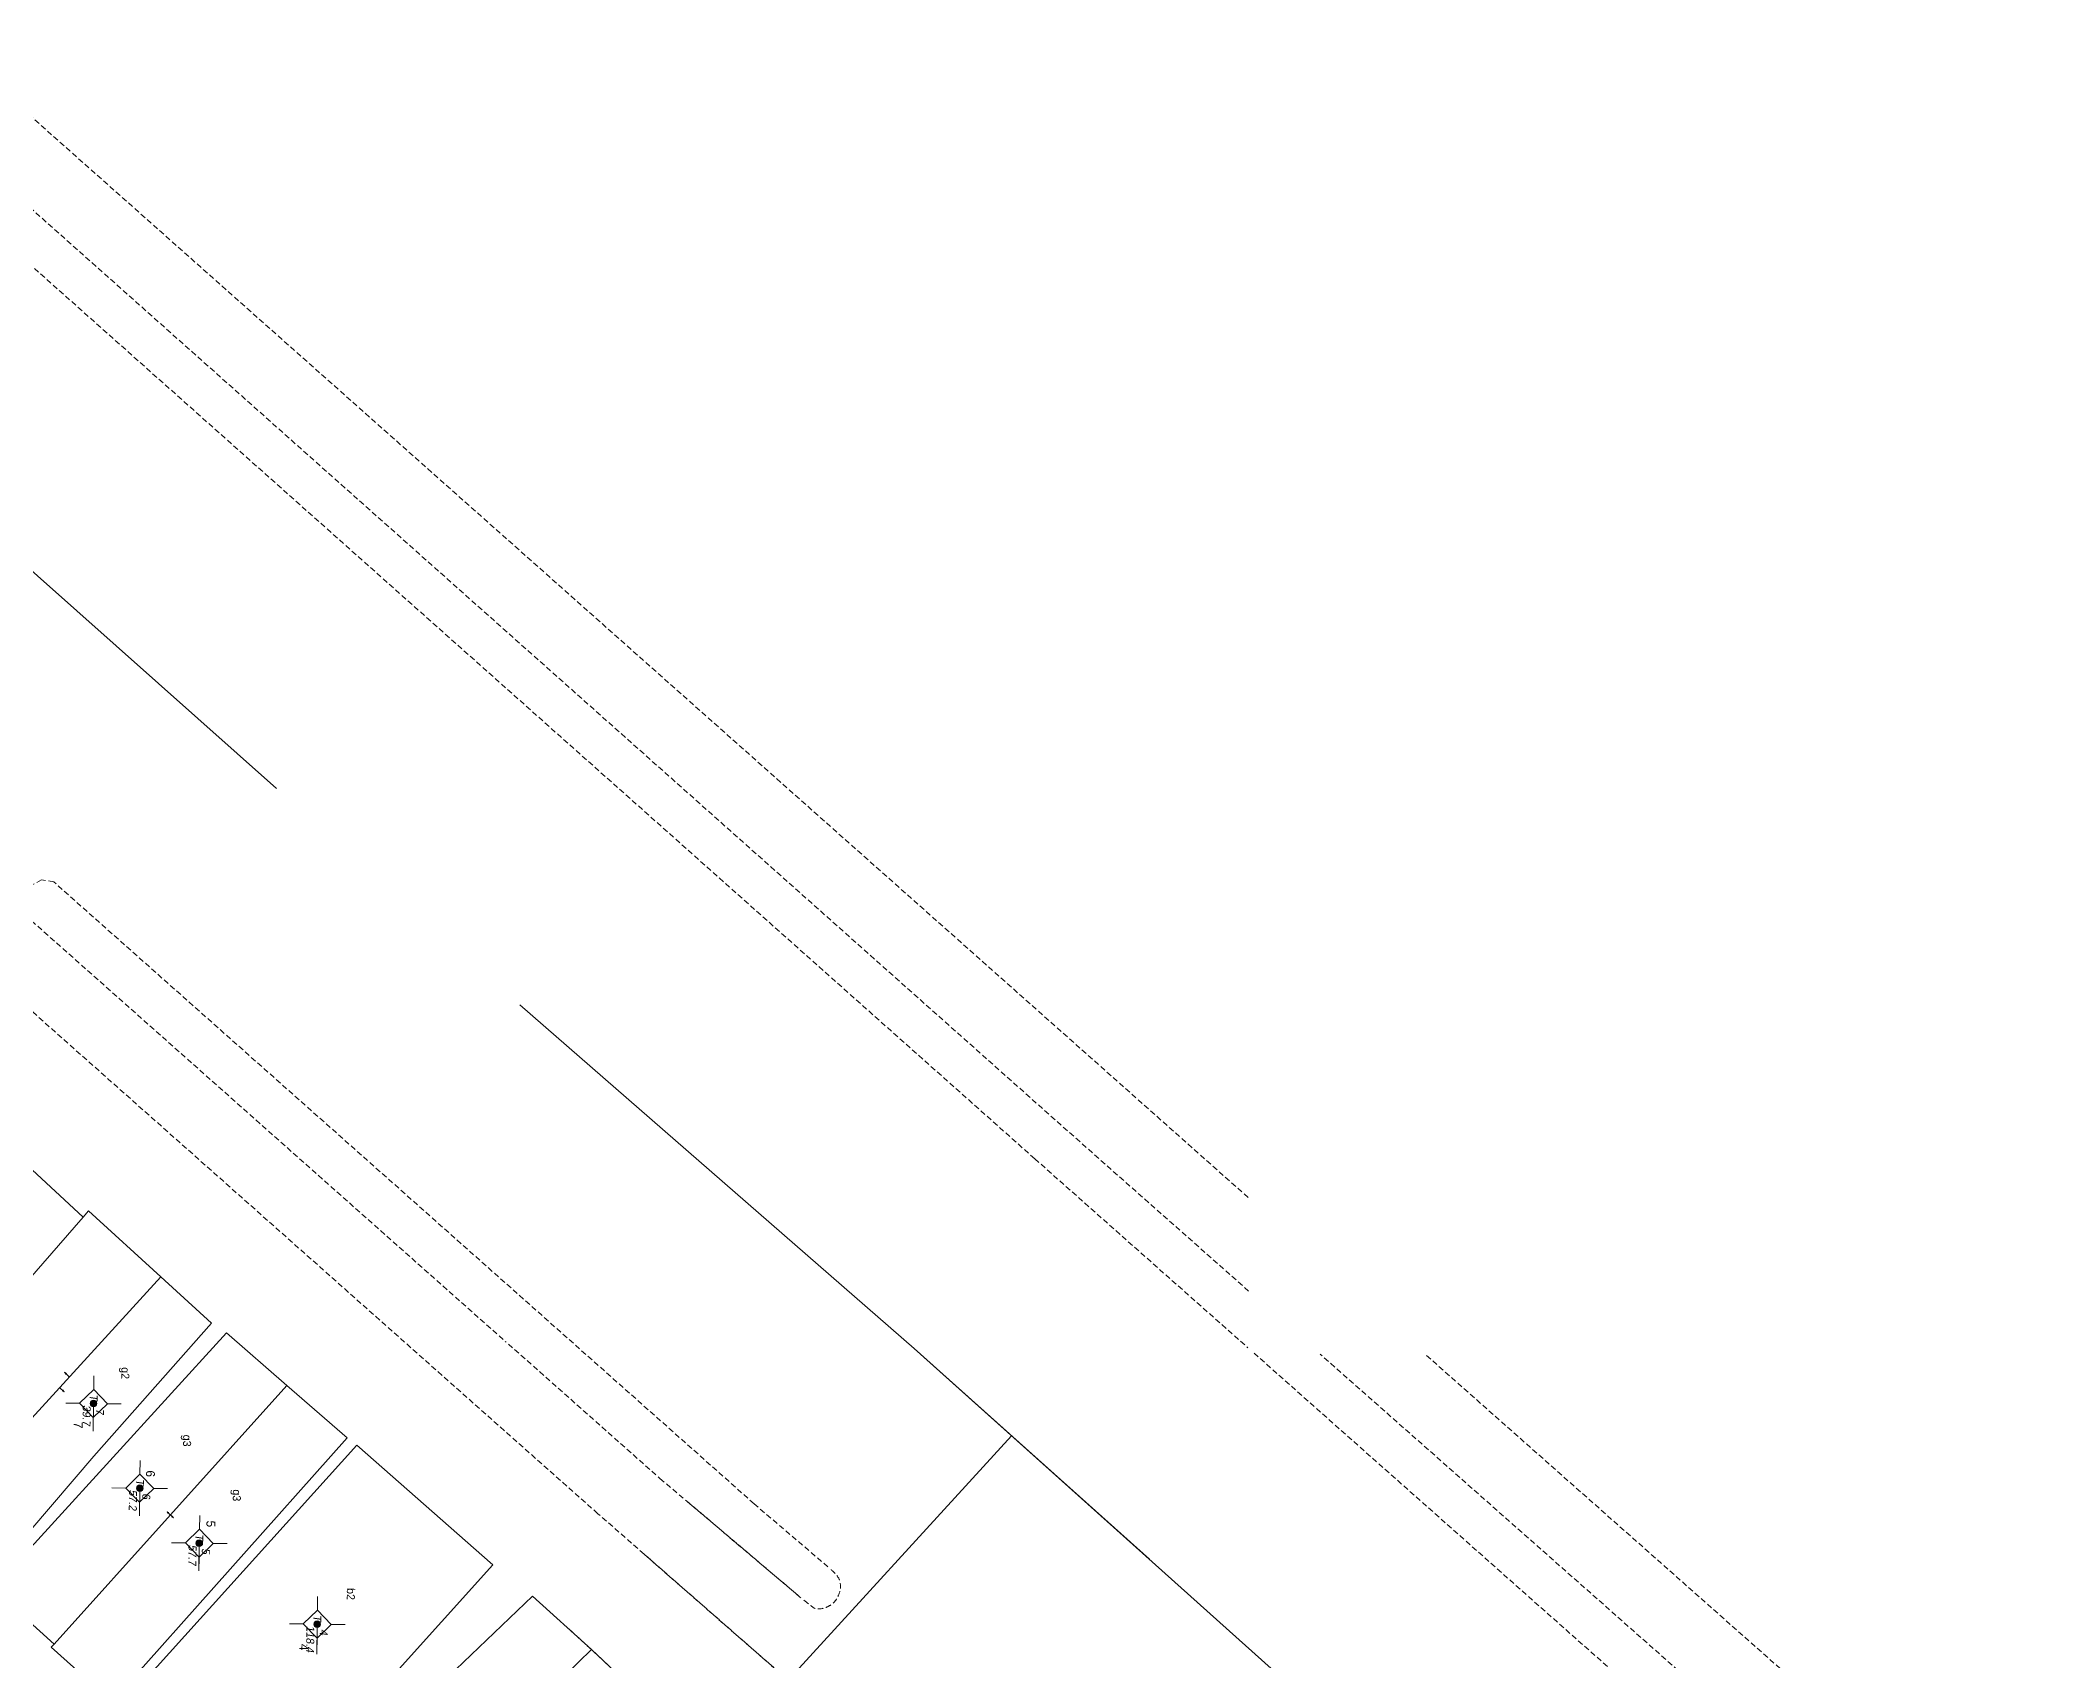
# Model space of a CAD drawing. Extents: x 601689 to 602595, y 1189742 to 1190763.
# Drawn here: x 602062.5 to 602152.8, y 1190660.5 to 1190733.5 of the extents above; entities that cross this region are included whole.
import ezdxf
from ezdxf.enums import TextEntityAlignment as Align

# ---------------------------------------------------------------- set-up
doc = ezdxf.new("R2010")
doc.units = 0
doc.header["$MEASUREMENT"] = 0
doc.linetypes.add('HIDDEN', pattern=[0.375, 0.25, -0.125])
for name, color, linetype in [('10', 250, 'Continuous'), ('11', 7, 'Continuous'), ('13', 7, 'Continuous'), ('15', 7, 'Continuous'), ('16', 7, 'Continuous'), ('22', 7, 'Continuous'), ('46', 7, 'Continuous'), ('53', 7, 'Continuous'), ('57', 7, 'Continuous')]:
    doc.layers.add(name, color=color, linetype=linetype)
doc.styles.add('TXT', font='vnshx.shx')

# ---------------------------------------------------------------- blocks, each defined once
blk = doc.blocks.new('NH3')
at = {"layer": '16', "color": 7, "linetype": 'Continuous', "lineweight": 0}
for p, q in [((-0.199, -0.002), (-0.113, 0.021)), ((0.197, -0.012), (0.107, 0.015)), ((-0.199, -0.002), (0.197, -0.012)), ((-0.199, -0.002), (-0.116, -0.035)), ((0.197, -0.012), (0.104, -0.027))]:
    blk.add_line(p, q, dxfattribs=at)
blk = doc.blocks.new('NH3R')
at = {"layer": '16', "color": 7, "linetype": 'Continuous', "lineweight": 0}
for p, q in [((0, 0), (0.297, -0.005)), ((0.297, -0.005), (0.186, 0.031)), ((0.297, -0.005), (0.189, -0.033))]:
    blk.add_line(p, q, dxfattribs=at)
blk = doc.blocks.new('*M2352235223522352')
at = {"layer": '13', "color": 3, "linetype": 'Continuous', "lineweight": 0}
blk.add_line((602178.922, 1189734.236), (602180.197, 1189734.236), dxfattribs=at)
at = {"layer": '13', "color": 3, "linetype": 'Continuous', "lineweight": 0, "style": 'TXT', "oblique": 7.60551}
blk.add_text('T', height=0.36, dxfattribs=at).set_placement((602178.725, 1189734.236), align=Align.MIDDLE_RIGHT)
for s, p in [('4', (602179.072, 1189734.536)), ('118.4', (602178.922, 1189733.936))]:
    blk.add_text(s, height=0.36, dxfattribs=at).set_placement(p, align=Align.MIDDLE_LEFT)
blk = doc.blocks.new('*M2353235323532353')
at = {"layer": '13', "color": 3, "linetype": 'Continuous', "lineweight": 0}
blk.add_line((602175.355, 1189728.879), (602176.375, 1189728.879), dxfattribs=at)
at = {"layer": '13', "color": 3, "linetype": 'Continuous', "lineweight": 0, "style": 'TXT', "oblique": 7.60551}
blk.add_text('T', height=0.36, dxfattribs=at).set_placement((602175.158, 1189728.879), align=Align.MIDDLE_RIGHT)
for s, p in [('5', (602175.505, 1189729.179)), ('57.7', (602175.355, 1189728.579))]:
    blk.add_text(s, height=0.36, dxfattribs=at).set_placement(p, align=Align.MIDDLE_LEFT)
blk = doc.blocks.new('*M2356235623562356')
at = {"layer": '13', "color": 3, "linetype": 'Continuous', "lineweight": 0}
blk.add_line((602172.92, 1189726.167), (602173.94, 1189726.167), dxfattribs=at)
at = {"layer": '13', "color": 3, "linetype": 'Continuous', "lineweight": 0, "style": 'TXT', "oblique": 7.60551}
blk.add_text('T', height=0.36, dxfattribs=at).set_placement((602172.723, 1189726.167), align=Align.MIDDLE_RIGHT)
for s, p in [('6', (602173.07, 1189726.467)), ('57.2', (602172.92, 1189725.867))]:
    blk.add_text(s, height=0.36, dxfattribs=at).set_placement(p, align=Align.MIDDLE_LEFT)
blk = doc.blocks.new('*M2358235823582358')
at = {"layer": '13', "color": 3, "linetype": 'Continuous', "lineweight": 0}
blk.add_line((602169.14, 1189724.029), (602170.16, 1189724.029), dxfattribs=at)
at = {"layer": '13', "color": 3, "linetype": 'Continuous', "lineweight": 0, "style": 'TXT', "oblique": 7.60551}
for s, p in [('7', (602169.29, 1189724.329)), ('39.7', (602169.14, 1189723.729))]:
    blk.add_text(s, height=0.36, dxfattribs=at).set_placement(p, align=Align.MIDDLE_LEFT)
blk.add_text('T', height=0.36, dxfattribs=at).set_placement((602168.943, 1189724.029), align=Align.MIDDLE_RIGHT)
blk = doc.blocks.new('CENTRD')
at = {"layer": '11', "linetype": 'Continuous', "lineweight": 0}
h = blk.add_hatch(color=2, dxfattribs=at)
edge = h.paths.add_edge_path()
edge.add_arc((0, 0), 0.15, 0, 360)
at = {"layer": '11', "color": 2, "linetype": 'Continuous', "lineweight": 0}
for p, q in [((0, 1.25), (0, 0.625)), ((-0.625, 0), (-1.25, 0)), ((0, 0.625), (-0.625, 0)), ((-0.625, 0), (0, -0.625)), ((0.625, 0), (0, 0.625)), ((0, -0.625), (0.625, 0)), ((1.25, 0), (0.625, 0)), ((0, -0.625), (0, -1.25))]:
    blk.add_line(p, q, dxfattribs=at)
blk.add_circle((0, 0), 0.15, dxfattribs=at)

msp = doc.modelspace()

# ---------------------------------------------------------------- linework, layer by layer
at = {"layer": '10', "color": 7, "linetype": 'Continuous', "lineweight": 0}
for p, q in [((602073.605, 1190672.922), (602063.135, 1190661.284)), ((602087.312, 1190661.032), (602088.408, 1190659.997))]:
    msp.add_line(p, q, dxfattribs=at)
for points in [[(602064.449, 1190680.497), (602054.623, 1190689.592), (602042.672, 1190677.225), (602037.686, 1190671.664), (602037.76, 1190671.183), (602037.916, 1190670.951), (602038.213, 1190670.746), (602047.994, 1190662.041), (602047.72, 1190661.725)], [(602064.449, 1190680.497), (602057.58, 1190672.621), (602057.966, 1190672.326), (602054.517, 1190668.752)], [(602067.932, 1190677.81), (602064.682, 1190680.774), (602064.449, 1190680.497)], [(602067.932, 1190677.81), (602059.596, 1190668.683), (602062.095, 1190666.429)], [(602062.095, 1190666.429), (602064.93, 1190669.74), (602070.223, 1190675.718), (602067.932, 1190677.81)], [(602073.605, 1190672.922), (602070.887, 1190675.288), (602060.378, 1190663.772), (602063.135, 1190661.284)], [(602065.79, 1190658.748), (602076.323, 1190670.564), (602073.605, 1190672.922)], [(602073.046, 1190653.998), (602075.807, 1190657), (602082.864, 1190664.843), (602076.748, 1190670.228), (602067.08, 1190659.5)], [(602069.746, 1190649.703), (602077.817, 1190656.313), (602077.65, 1190656.535), (602079.831, 1190658.815), (602084.655, 1190663.439), (602087.312, 1190661.032)], [(602063.135, 1190661.284), (602063.012, 1190661.146), (602065.601, 1190658.81)], [(602087.312, 1190661.032), (602084.971, 1190658.764), (602084.656, 1190659.099), (602084.129, 1190658.586), (602083.449, 1190659.305), (602081.259, 1190657.186), (602083.459, 1190655.005)]]:
    msp.add_lwpolyline(points, dxfattribs=at)
at = {"layer": '22', "color": 7, "linetype": 'HIDDEN', "lineweight": 0}
for p, q in [((602107.246, 1190683.12), (602050.714, 1190733.458)), ((602053.633, 1190733.418), (602109.148, 1190683.995)), ((602058.352, 1190733.354), (602116.922, 1190681.308)), ((602116.865, 1190677.168), (602109.148, 1190683.995)), ((602107.246, 1190683.12), (602116.83, 1190674.618)), ((602083.571, 1190674.784), (602090.389, 1190668.731)), ((602124.866, 1190674.269), (602152.769, 1190649.554)), ((602090.389, 1190668.731), (602096.725, 1190663.364)), ((602091.633, 1190667.683), (602096.725, 1190663.364)), ((602102.37, 1190654.216), (602087.596, 1190667.149)), ((602086.285, 1190661.966), (602087.312, 1190661.032)), ((602087.312, 1190661.032), (602088.408, 1190659.997))]:
    msp.add_line(p, q, dxfattribs=at)
for points in [[(602063.124, 1190695.576), (602062.576, 1190695.673), (602061.942, 1190695.322), (602061.681, 1190694.566), (602062.121, 1190693.83), (602083.472, 1190674.866)], [(602097.944, 1190664.757), (602094.622, 1190667.593), (602063.124, 1190695.576)], [(602087.596, 1190667.149), (602058.223, 1190693.233), (602054.623, 1190689.592)], [(602117.107, 1190674.374), (602147.854, 1190647.092), (602148.573, 1190647.011), (602149.148, 1190647.304), (602149.364, 1190647.801), (602149.291, 1190648.322), (602149.116, 1190648.665), (602120.076, 1190674.334)], [(602097.944, 1190664.757), (602094.622, 1190667.593), (602092.943, 1190669.085)], [(602119.113, 1190632.565), (602122.513, 1190636.179), (602105.927, 1190651.097), (602089.543, 1190665.442)]]:
    msp.add_lwpolyline(points, dxfattribs=at)
msp.add_open_spline([(602098.083, 1190664.635), (602098.126, 1190664.595), (602098.168, 1190664.554), (602098.211, 1190664.514), (602098.29, 1190664.439), (602098.358, 1190664.358), (602098.417, 1190664.26), (602098.473, 1190664.17), (602098.489, 1190664.069), (602098.503, 1190663.969), (602098.514, 1190663.893), (602098.515, 1190663.815), (602098.5, 1190663.739), (602098.469, 1190663.585), (602098.412, 1190663.441), (602098.325, 1190663.302), (602098.276, 1190663.224), (602098.222, 1190663.16), (602098.152, 1190663.104), (602098.066, 1190663.036), (602097.977, 1190662.986), (602097.879, 1190662.938), (602097.843, 1190662.92), (602097.806, 1190662.908), (602097.769, 1190662.899), (602097.612, 1190662.86), (602097.407, 1190662.825), (602097.279, 1190662.926), (602097.111, 1190663.058), (602096.943, 1190663.191), (602096.775, 1190663.323)], degree=3, knots=[0, 0, 0, 0, 0.052973, 0.052973, 0.052973, 0.150733, 0.150733, 0.150733, 0.241651, 0.241651, 0.241651, 0.310518, 0.310518, 0.310518, 0.451647, 0.451647, 0.451647, 0.530241, 0.530241, 0.530241, 0.625775, 0.625775, 0.625775, 0.660925, 0.660925, 0.660925, 0.807763, 0.807763, 0.807763, 1, 1, 1, 1], dxfattribs=at)
msp.add_open_spline([(602098.083, 1190664.635), (602098.126, 1190664.595), (602098.168, 1190664.554), (602098.211, 1190664.514), (602098.29, 1190664.439), (602098.358, 1190664.358), (602098.417, 1190664.26), (602098.473, 1190664.17), (602098.489, 1190664.069), (602098.503, 1190663.969), (602098.514, 1190663.893), (602098.515, 1190663.815), (602098.5, 1190663.739), (602098.469, 1190663.585), (602098.412, 1190663.441), (602098.325, 1190663.302), (602098.276, 1190663.224), (602098.222, 1190663.16), (602098.152, 1190663.104), (602098.066, 1190663.036), (602097.977, 1190662.986), (602097.879, 1190662.938), (602097.843, 1190662.92), (602097.806, 1190662.908), (602097.769, 1190662.899), (602097.612, 1190662.86), (602097.407, 1190662.825), (602097.279, 1190662.926), (602097.111, 1190663.058), (602096.943, 1190663.191), (602096.775, 1190663.323)], degree=3, knots=[0, 0, 0, 0, 0.052973, 0.052973, 0.052973, 0.150733, 0.150733, 0.150733, 0.241651, 0.241651, 0.241651, 0.310518, 0.310518, 0.310518, 0.451647, 0.451647, 0.451647, 0.530241, 0.530241, 0.530241, 0.625775, 0.625775, 0.625775, 0.660925, 0.660925, 0.660925, 0.807763, 0.807763, 0.807763, 1, 1, 1, 1], dxfattribs=at)
at = {"layer": '46', "color": 52, "linetype": 'Continuous', "lineweight": 0}
for p, q in [((602073.134, 1190699.779), (602037.803, 1190731.236)), ((602135.448, 1190644.442), (602101.829, 1190674.584))]:
    msp.add_line(p, q, dxfattribs=at)
msp.add_lwpolyline([(602112.399, 1190665.109), (602101.829, 1190674.584), (602084.09, 1190690.048)], dxfattribs=at)
at = {"layer": '57', "color": 172, "linetype": 'Continuous', "lineweight": 0}
for p in [(602085.382, 1190647.888), (602085.484, 1190647.997)]:
    msp.add_line(p, (602106.205, 1190670.654), dxfattribs=at)

# ---------------------------------------------------------------- block references
at = {"layer": '11', "color": 2, "linetype": 'Continuous', "lineweight": 0, "rotation": 269.1680420500809}
for p in [(602064.908, 1190672.106), (602066.991, 1190668.295), (602069.667, 1190665.821), (602074.972, 1190662.177)]:
    msp.add_blockref('CENTRD', p, dxfattribs=at)
at = {"layer": '13', "color": 3, "linetype": 'Continuous', "lineweight": 0, "rotation": 269.1680420500809}
for name in ['*M2358235823582358', '*M2356235623562356', '*M2353235323532353', '*M2352235223522352']:
    msp.add_blockref(name, (-578790.27, 1810052.359), dxfattribs=at)
at = {"layer": '16', "color": 7, "linetype": 'Continuous', "lineweight": 0, "xscale": 1.000002703246805, "yscale": 1.000002703246805, "rotation": 137.6116307870434}
msp.add_blockref('NH3R', (602063.819, 1190673.306), dxfattribs=at)
at = {"layer": '16', "color": 7, "linetype": 'Continuous', "lineweight": 0}
for name, p, rotation in [('NH3R', (602063.383, 1190672.831), 316.9603629491519), ('NH3', (602068.365, 1190667.103), 318.0180835942412)]:
    msp.add_blockref(name, p, dxfattribs=dict(at, rotation=rotation))

# ---------------------------------------------------------------- texts
at = {"layer": '15', "color": 7, "linetype": 'Continuous', "lineweight": 0, "style": 'TXT'}
for s, p in [('g2', (602066.346, 1190673.74)), ('g3', (602069.124, 1190670.703)), ('g3', (602071.36, 1190668.242)), ('b2', (602076.489, 1190663.801))]:
    msp.add_text(s, height=0.36, rotation=269.21439, dxfattribs=at).set_placement(p, align=Align.MIDDLE_LEFT)
at = {"layer": '53', "color": 200, "linetype": 'Continuous', "lineweight": 0, "style": 'TXT'}
for s, p in [('7', (602064.222, 1190671.28)), ('6', (602067.472, 1190669.095)), ('5', (602070.191, 1190666.838)), ('4', (602074.376, 1190661.29))]:
    msp.add_text(s, height=0.4, rotation=269.21439, dxfattribs=at).set_placement(p, align=Align.MIDDLE_LEFT)

doc.saveas('drawing.dxf')
